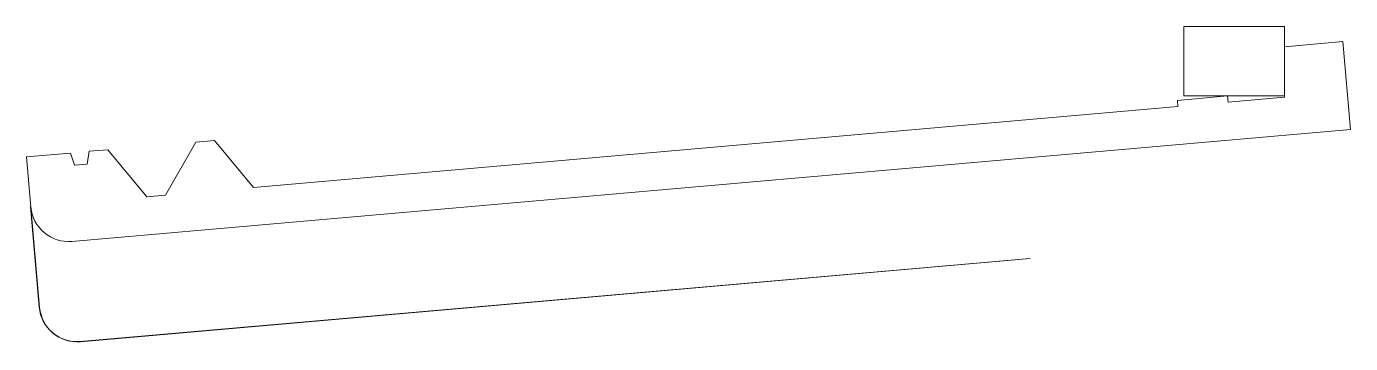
# Model space of a CAD drawing. Header units: metres. Extents: x -368 to 52, y -101 to 0.
import ezdxf

# ---------------------------------------------------------------- set-up
doc = ezdxf.new("R2010")
doc.units = ezdxf.units.M
doc.layers.add('A-DETL-GENF', color=92, linetype='Continuous', lineweight=18)

# ---------------------------------------------------------------- blocks, each defined once
blk = doc.blocks.new('27 Sneldek_aanz - 27_NL_Sneldek_aanz-4421167-00_0 Basismaterialen')
at = {"layer": 'A-DETL-GENF'}
for p, q in [((31.43, 0), (-0.57, 0)), ((31.43, -6.42), (31.43, 0)), ((-0.57, 0), (-0.57, -22)), ((49.96, -4.8), (31.43, -6.42)), ((31.43, -6.42), (31.43, -22.48)), ((52.4, -32.7), (49.96, -4.8)), ((13.33, -22.06), (-2.61, -23.46)), ((-2.61, -23.46), (-2.44, -25.45)), ((-0.57, -22), (31.43, -22)), ((13.5, -24.05), (13.33, -22.06)), ((31.43, -22.48), (13.5, -24.05)), ((-2.44, -25.45), (-296.32, -51.16)), ((-354.04, -68.26), (52.4, -32.7)), ((-314.64, -36.7), (-324.21, -53.6)), ((-308.67, -36.18), (-314.64, -36.7)), ((-296.32, -51.16), (-308.67, -36.18)), ((-354.49, -40.19), (-368.44, -41.41)), ((-368.44, -41.41), (-367.04, -57.35)), ((-353.15, -44.09), (-354.49, -40.19)), ((-348.51, -39.66), (-349.16, -43.74)), ((-342.54, -39.14), (-348.51, -39.66)), ((-330.18, -54.12), (-342.54, -39.14)), ((-349.16, -43.74), (-353.15, -44.09)), ((-324.21, -53.6), (-330.18, -54.12)), ((-364.39, -89.16), (-367.18, -57.29)), ((-364.25, -89.23), (-367.04, -57.35)), ((-49.55, -73.66), (-351.39, -100.07)), ((-49.41, -73.73), (-351.25, -100.13))]:
    blk.add_line(p, q, dxfattribs=at)
for centre in [(-355.09, -56.3), (-352.44, -88.12), (-352.3, -88.18)]:
    blk.add_arc(centre, 12, 185, 275, dxfattribs=at)

msp = doc.modelspace()

# ---------------------------------------------------------------- block references
msp.add_blockref('27 Sneldek_aanz - 27_NL_Sneldek_aanz-4421167-00_0 Basismaterialen', (0, 0))

doc.saveas('drawing.dxf')
